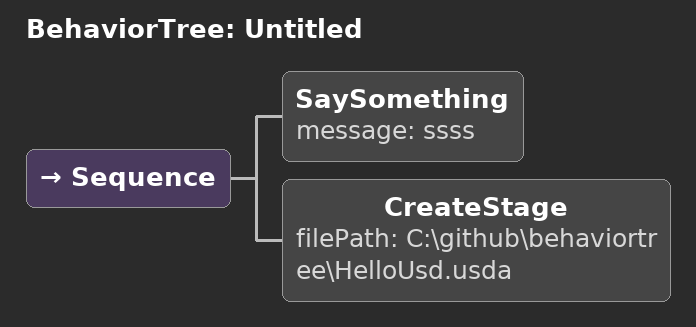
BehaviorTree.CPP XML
<?xml version="1.0" encoding="UTF-8"?>
<root BTCPP_format="4">
  <BehaviorTree ID="Untitled">
    <Sequence>
      <SaySomething message="ssss"/>
      <CreateStage filePath="C:\github\behaviortree\HelloUsd.usda"/>
    </Sequence>
  </BehaviorTree>

</root>
